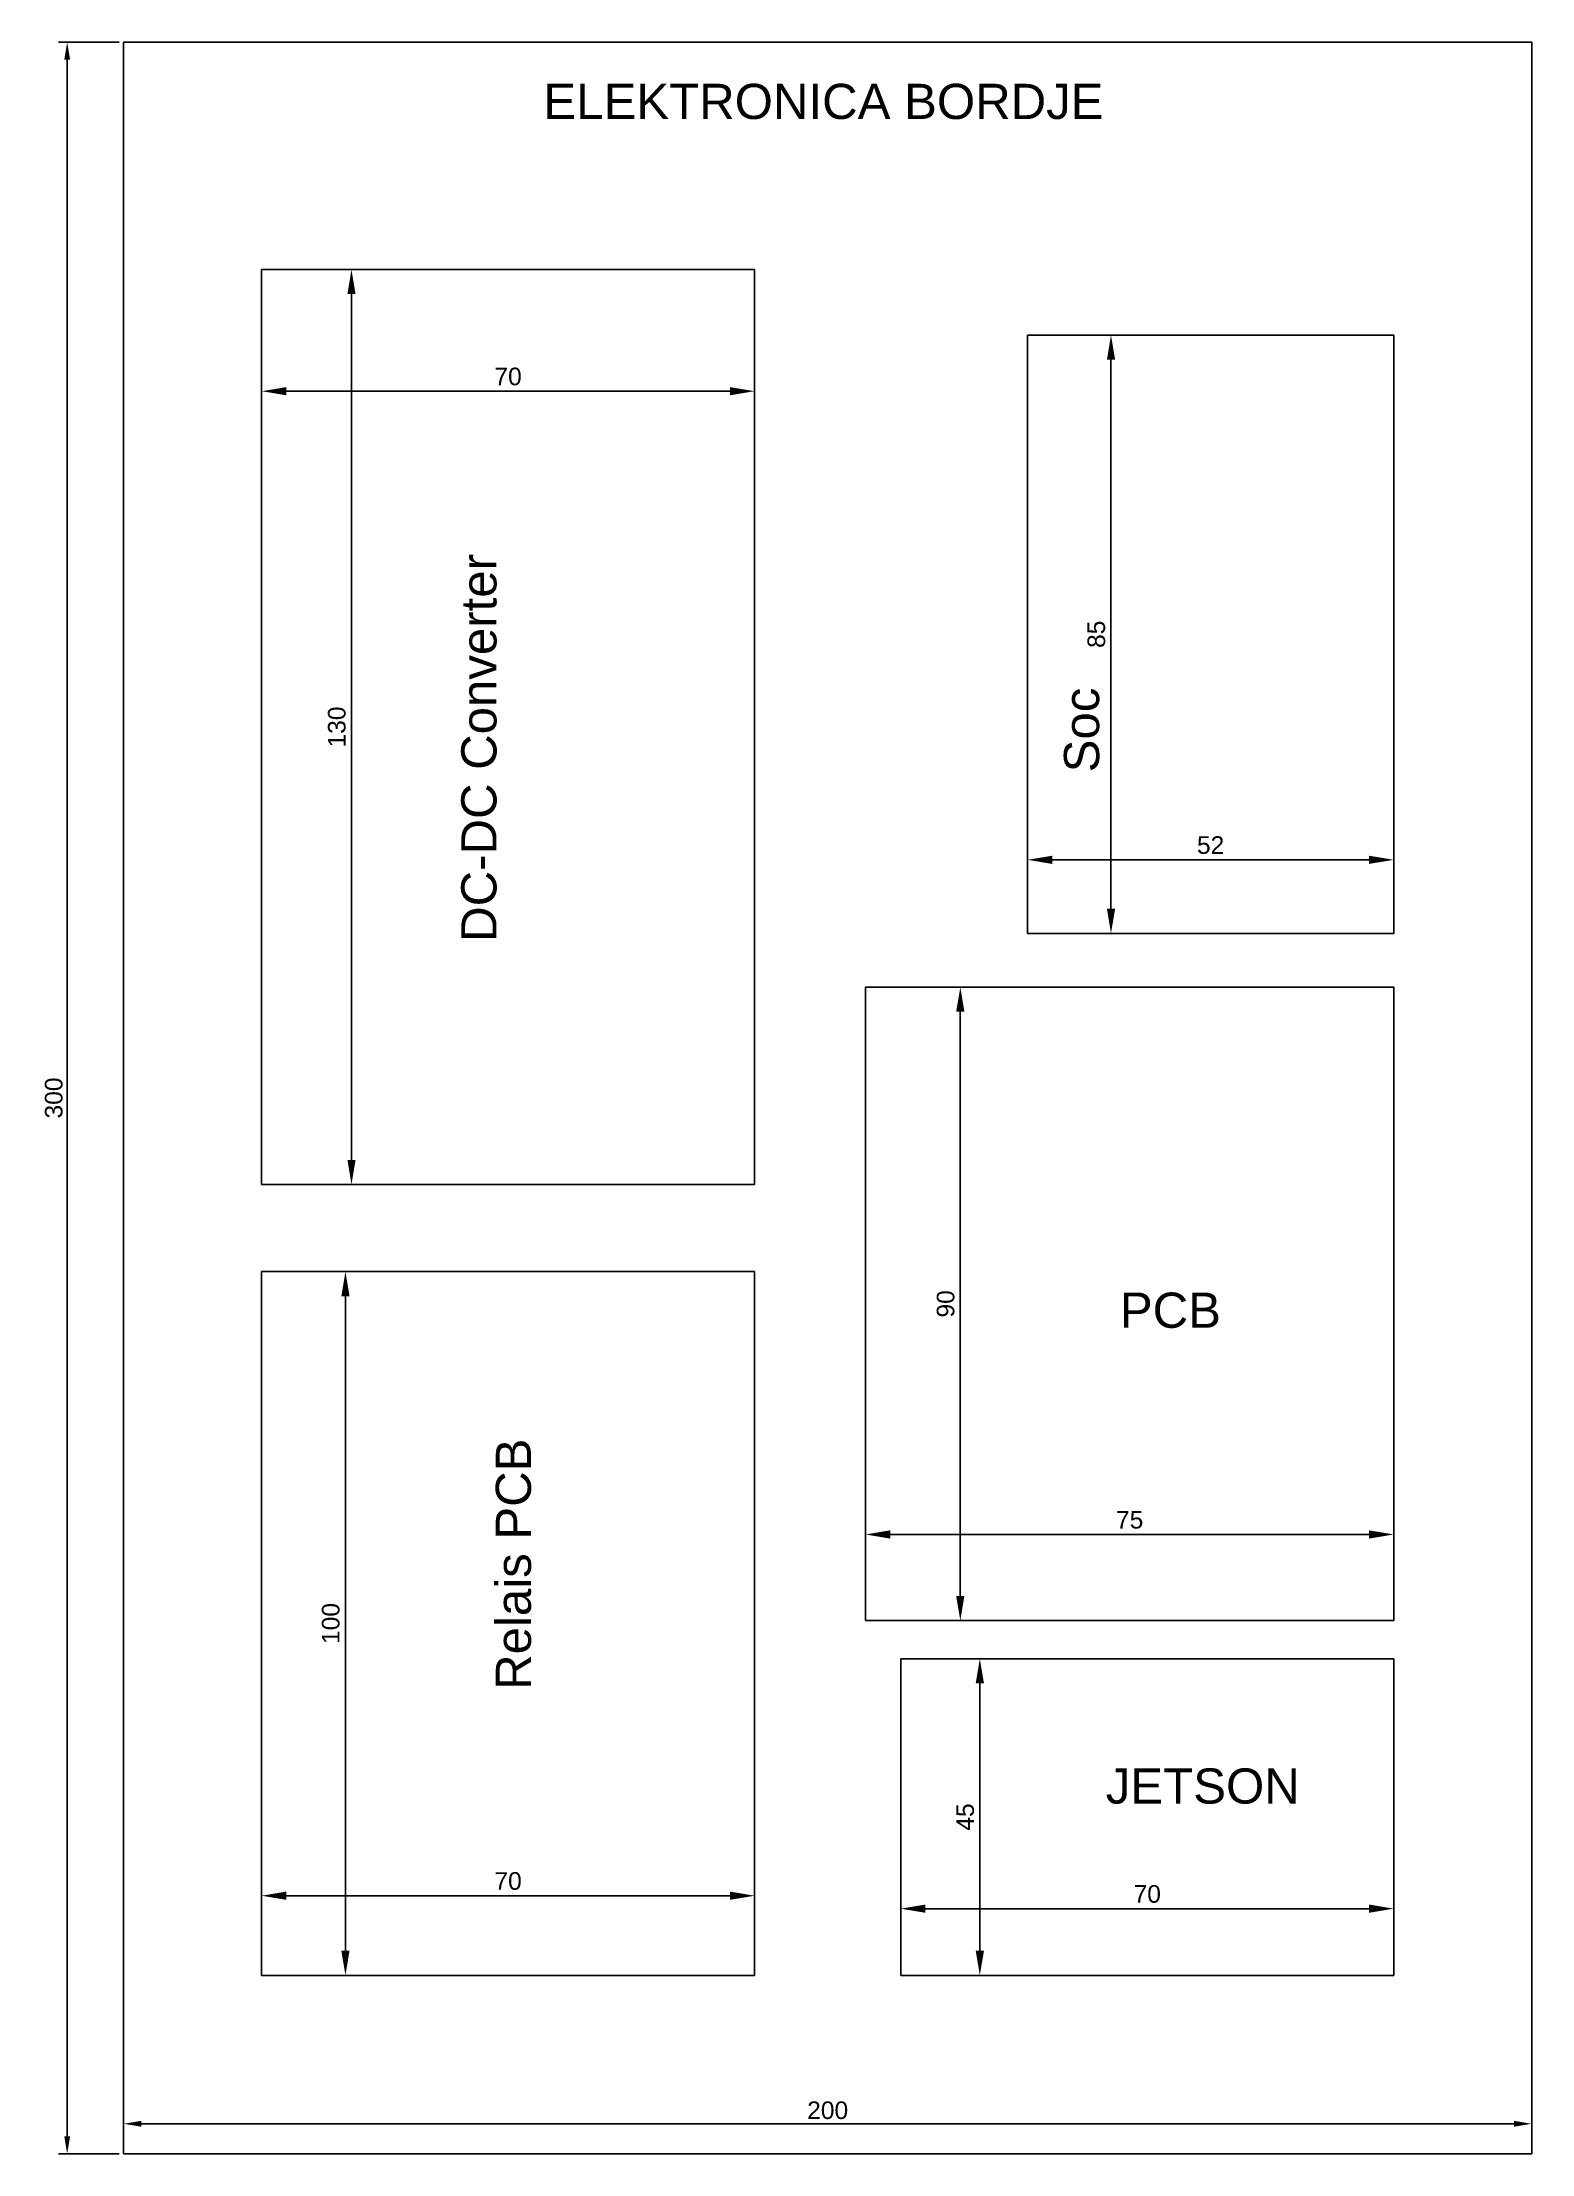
# Model space of a CAD drawing. Header units: millimetres. Extents: x -12 to 200, y 0 to 300.
import ezdxf

# ---------------------------------------------------------------- set-up
doc = ezdxf.new("R2010")
doc.units = ezdxf.units.MM
doc.styles.get("Standard").update_dxf_attribs({"font": 'arial.ttf'})
doc.dimstyles.new('ISO-25', dxfattribs={"dimtxt": 2.5, "dimasz": 2.5, "dimexe": 1.25, "dimexo": 0.625, "dimtad": 1, "dimtxsty": 'Standard', "dimcen": 2.5, "dimadec": 0, "dimazin": 0, "dimtfac": 1, "dimtmove": 0, "dimatfit": 3, "dimfxl": 1, "dimarcsym": 0})

# ---------------------------------------------------------------- blocks, each defined once
blk = doc.blocks.new('*D1')
at = {"color": 0, "lineweight": -2, "transparency": 16777216}
for p, q in [((20.23, 125.34), (32.76, 125.34)), ((31.51, 28.84), (31.51, 121.84)), ((20.23, 25.34), (32.76, 25.34))]:
    blk.add_line(p, q, dxfattribs=at)
at = {"color": 0, "transparency": 16777216}
for points in [[(30.93, 121.84), (32.09, 121.84), (31.51, 125.34)], [(30.93, 28.84), (32.09, 28.84), (31.51, 25.34)]]:
    blk.add_solid(points, dxfattribs=at)
at = {"layer": 'Defpoints', "color": 0, "transparency": 16777216}
for p in [(19.61, 125.34), (31.51, 125.34), (19.61, 25.34)]:
    blk.add_point(p, dxfattribs=at)
at = {"color": 0, "transparency": 16777216, "insert": (29.43, 75.34), "char_height": 2.5, "attachment_point": 5, "rotation": 90}
blk.add_mtext('100', dxfattribs=at)
blk = doc.blocks.new('*D3')
at = {"color": 0, "lineweight": -2, "transparency": 16777216}
for p, q in [((19.61, 25.96), (19.61, 37.91)), ((23.11, 36.66), (86.11, 36.66)), ((89.61, 25.96), (89.61, 37.91))]:
    blk.add_line(p, q, dxfattribs=at)
at = {"color": 0, "transparency": 16777216}
for points in [[(23.11, 37.25), (23.11, 36.08), (19.61, 36.66)], [(86.11, 37.25), (86.11, 36.08), (89.61, 36.66)]]:
    blk.add_solid(points, dxfattribs=at)
at = {"layer": 'Defpoints', "color": 0, "transparency": 16777216}
for p in [(89.61, 36.66), (19.61, 25.34), (89.61, 25.34)]:
    blk.add_point(p, dxfattribs=at)
at = {"color": 0, "transparency": 16777216, "insert": (54.61, 38.74), "char_height": 2.5, "attachment_point": 5}
blk.add_mtext('70', dxfattribs=at)
blk = doc.blocks.new('*D4')
at = {"color": 0, "lineweight": -2, "transparency": 16777216}
for p, q in [((19.61, 138.33), (19.61, 251.67)), ((23.11, 250.42), (86.11, 250.42)), ((89.61, 138.33), (89.61, 251.67))]:
    blk.add_line(p, q, dxfattribs=at)
at = {"color": 0, "transparency": 16777216}
for points in [[(23.11, 251), (23.11, 249.84), (19.61, 250.42)], [(86.11, 251), (86.11, 249.84), (89.61, 250.42)]]:
    blk.add_solid(points, dxfattribs=at)
at = {"layer": 'Defpoints', "color": 0, "transparency": 16777216}
for p in [(89.61, 250.42), (19.61, 137.71), (89.61, 137.71)]:
    blk.add_point(p, dxfattribs=at)
at = {"color": 0, "transparency": 16777216, "insert": (54.61, 252.5), "char_height": 2.5, "attachment_point": 5}
blk.add_mtext('70', dxfattribs=at)
blk = doc.blocks.new('*D5')
at = {"color": 0, "lineweight": -2, "transparency": 16777216}
for p, q in [((20.23, 267.71), (33.62, 267.71)), ((32.37, 264.21), (32.37, 141.21)), ((20.23, 137.71), (33.62, 137.71))]:
    blk.add_line(p, q, dxfattribs=at)
at = {"color": 0, "transparency": 16777216}
for points in [[(31.79, 264.21), (32.95, 264.21), (32.37, 267.71)], [(31.79, 141.21), (32.95, 141.21), (32.37, 137.71)]]:
    blk.add_solid(points, dxfattribs=at)
at = {"layer": 'Defpoints', "color": 0, "transparency": 16777216}
for p in [(19.61, 267.71), (19.61, 137.71), (32.37, 137.71)]:
    blk.add_point(p, dxfattribs=at)
at = {"color": 0, "transparency": 16777216, "insert": (30.29, 202.71), "char_height": 2.5, "attachment_point": 5, "rotation": 90}
blk.add_mtext('130', dxfattribs=at)
blk = doc.blocks.new('*D6')
at = {"color": 0, "lineweight": -2, "transparency": 16777216}
for p, q in [((129.02, 258.38), (141.49, 258.38)), ((140.24, 176.88), (140.24, 254.88)), ((129.02, 173.38), (141.49, 173.38))]:
    blk.add_line(p, q, dxfattribs=at)
at = {"color": 0, "transparency": 16777216}
for points in [[(139.66, 254.88), (140.83, 254.88), (140.24, 258.38)], [(139.66, 176.88), (140.83, 176.88), (140.24, 173.38)]]:
    blk.add_solid(points, dxfattribs=at)
at = {"layer": 'Defpoints', "color": 0, "transparency": 16777216}
for p in [(128.39, 258.38), (140.24, 258.38), (128.39, 173.38)]:
    blk.add_point(p, dxfattribs=at)
at = {"color": 0, "transparency": 16777216, "insert": (138.17, 215.88), "char_height": 2.5, "attachment_point": 5, "rotation": 90}
blk.add_mtext('85', dxfattribs=at)
blk = doc.blocks.new('*D7')
at = {"color": 0, "lineweight": -2, "transparency": 16777216}
for p, q in [((128.39, 174), (128.39, 185.09)), ((131.89, 183.84), (176.89, 183.84)), ((180.39, 174), (180.39, 185.09))]:
    blk.add_line(p, q, dxfattribs=at)
at = {"color": 0, "transparency": 16777216}
for points in [[(131.89, 184.42), (131.89, 183.26), (128.39, 183.84)], [(176.89, 184.42), (176.89, 183.26), (180.39, 183.84)]]:
    blk.add_solid(points, dxfattribs=at)
at = {"layer": 'Defpoints', "color": 0, "transparency": 16777216}
for p in [(180.39, 183.84), (128.39, 173.38), (180.39, 173.38)]:
    blk.add_point(p, dxfattribs=at)
at = {"color": 0, "transparency": 16777216, "insert": (154.39, 185.92), "char_height": 2.5, "attachment_point": 5}
blk.add_mtext('52', dxfattribs=at)
blk = doc.blocks.new('*D8')
at = {"color": 0, "lineweight": -2, "transparency": 16777216}
for p, q in [((106.02, 165.75), (120.09, 165.75)), ((118.84, 162.25), (118.84, 79.25)), ((106.02, 75.75), (120.09, 75.75))]:
    blk.add_line(p, q, dxfattribs=at)
at = {"color": 0, "transparency": 16777216}
for points in [[(118.25, 162.25), (119.42, 162.25), (118.84, 165.75)], [(118.25, 79.25), (119.42, 79.25), (118.84, 75.75)]]:
    blk.add_solid(points, dxfattribs=at)
at = {"layer": 'Defpoints', "color": 0, "transparency": 16777216}
for p in [(105.39, 165.75), (105.39, 75.75), (118.84, 75.75)]:
    blk.add_point(p, dxfattribs=at)
at = {"color": 0, "transparency": 16777216, "insert": (116.76, 120.75), "char_height": 2.5, "attachment_point": 5, "rotation": 90}
blk.add_mtext('90', dxfattribs=at)
blk = doc.blocks.new('*D9')
at = {"color": 0, "lineweight": -2, "transparency": 16777216}
for p, q in [((105.39, 76.38), (105.39, 89.24)), ((108.89, 87.99), (176.89, 87.99)), ((180.39, 76.38), (180.39, 89.24))]:
    blk.add_line(p, q, dxfattribs=at)
at = {"color": 0, "transparency": 16777216}
for points in [[(108.89, 88.57), (108.89, 87.4), (105.39, 87.99)], [(176.89, 88.57), (176.89, 87.4), (180.39, 87.99)]]:
    blk.add_solid(points, dxfattribs=at)
at = {"layer": 'Defpoints', "color": 0, "transparency": 16777216}
for p in [(180.39, 87.99), (105.39, 75.75), (180.39, 75.75)]:
    blk.add_point(p, dxfattribs=at)
at = {"color": 0, "transparency": 16777216, "insert": (142.89, 90.06), "char_height": 2.5, "attachment_point": 5}
blk.add_mtext('75', dxfattribs=at)
blk = doc.blocks.new('*D10')
at = {"color": 0, "lineweight": -2, "transparency": 16777216}
for p, q in [((110.39, 25.96), (110.39, 36.07)), ((180.39, 25.96), (180.39, 36.07)), ((113.89, 34.82), (176.89, 34.82))]:
    blk.add_line(p, q, dxfattribs=at)
at = {"color": 0, "transparency": 16777216}
for points in [[(113.89, 35.41), (113.89, 34.24), (110.39, 34.82)], [(176.89, 35.41), (176.89, 34.24), (180.39, 34.82)]]:
    blk.add_solid(points, dxfattribs=at)
at = {"layer": 'Defpoints', "color": 0, "transparency": 16777216}
for p in [(180.39, 34.82), (110.39, 25.34), (180.39, 25.34)]:
    blk.add_point(p, dxfattribs=at)
at = {"color": 0, "transparency": 16777216, "insert": (145.39, 36.9), "char_height": 2.5, "attachment_point": 5}
blk.add_mtext('70', dxfattribs=at)
blk = doc.blocks.new('*D11')
at = {"color": 0, "lineweight": -2, "transparency": 16777216}
for p, q in [((111.02, 70.34), (122.86, 70.34)), ((121.61, 28.84), (121.61, 66.84)), ((111.02, 25.34), (122.86, 25.34))]:
    blk.add_line(p, q, dxfattribs=at)
at = {"color": 0, "transparency": 16777216}
for points in [[(121.03, 66.84), (122.2, 66.84), (121.61, 70.34)], [(121.03, 28.84), (122.2, 28.84), (121.61, 25.34)]]:
    blk.add_solid(points, dxfattribs=at)
at = {"layer": 'Defpoints', "color": 0, "transparency": 16777216}
for p in [(110.39, 70.34), (121.61, 70.34), (110.39, 25.34)]:
    blk.add_point(p, dxfattribs=at)
at = {"color": 0, "transparency": 16777216, "insert": (119.54, 47.84), "char_height": 2.5, "attachment_point": 5, "rotation": 90}
blk.add_mtext('45', dxfattribs=at)
blk = doc.blocks.new('*D12')
at = {"color": 0, "lineweight": -2, "transparency": 16777216}
for p, q in [((0, 0.62), (0, 5.51)), ((2.5, 4.26), (197.5, 4.26)), ((200, 0.62), (200, 5.51))]:
    blk.add_line(p, q, dxfattribs=at)
at = {"color": 0, "transparency": 16777216}
for points in [[(2.5, 4.68), (2.5, 3.85), (0, 4.26)], [(197.5, 4.68), (197.5, 3.85), (200, 4.26)]]:
    blk.add_solid(points, dxfattribs=at)
at = {"layer": 'Defpoints', "color": 0, "transparency": 16777216}
for p in [(200, 4.26), (0, 0), (200, 0)]:
    blk.add_point(p, dxfattribs=at)
at = {"color": 0, "transparency": 16777216, "insert": (100, 6.17), "char_height": 2.5, "attachment_point": 5}
blk.add_mtext('200', dxfattribs=at)
blk = doc.blocks.new('*D13')
at = {"color": 0, "lineweight": -2, "transparency": 16777216}
for p, q in [((-0.63, 300), (-9.26, 300)), ((-8.01, 2.5), (-8.01, 297.5)), ((-0.63, 0), (-9.26, 0))]:
    blk.add_line(p, q, dxfattribs=at)
at = {"color": 0, "transparency": 16777216}
for points in [[(-8.43, 297.5), (-7.59, 297.5), (-8.01, 300)], [(-8.43, 2.5), (-7.59, 2.5), (-8.01, 0)]]:
    blk.add_solid(points, dxfattribs=at)
at = {"layer": 'Defpoints', "color": 0, "transparency": 16777216}
for p in [(-8.01, 300), (0, 300), (0, 0)]:
    blk.add_point(p, dxfattribs=at)
at = {"color": 0, "transparency": 16777216, "insert": (-9.91, 150), "char_height": 2.5, "attachment_point": 5, "rotation": 90}
blk.add_mtext('300', dxfattribs=at)

msp = doc.modelspace()

# ---------------------------------------------------------------- linework, layer by layer
for points in [[(0, 0), (200, 0), (200, 300), (0, 300)], [(19.606, 137.708), (89.606, 137.708), (89.606, 267.708), (19.606, 267.708)], [(128.394, 173.377), (180.394, 173.377), (180.394, 258.377), (128.394, 258.377)], [(105.394, 75.754), (180.394, 75.754), (180.394, 165.754), (105.394, 165.754)], [(19.606, 25.336), (89.606, 25.336), (89.606, 125.336), (19.606, 125.336)], [(110.394, 25.336), (180.394, 25.336), (180.394, 70.336), (110.394, 70.336)]]:
    msp.add_lwpolyline(points, close=True)

# ---------------------------------------------------------------- texts
at = {"char_height": 5, "attachment_point": 1}
for s, insert in [('ELEKTRONICA BORDJE', (59.628, 294.093)), ('PCB', (141.501, 122.351)), ('JETSON', (139.502, 54.751))]:
    msp.add_mtext_dynamic_manual_height_columns(s, width=149.21164, gutter_width=25, heights=[0], dxfattribs=dict(at, insert=insert))
at = {"char_height": 5, "attachment_point": 1, "rotation": 90}
for s, insert in [('DC-DC Converter', (47.964, 172.183)), ('Soc', (133.561, 196.267)), ('Relais PCB', (52.86, 65.91))]:
    msp.add_mtext_dynamic_manual_height_columns(s, width=149.21164, gutter_width=25, heights=[0], dxfattribs=dict(at, insert=insert))

# ---------------------------------------------------------------- dimensions: what is measured, and where the dimension line sits
dim = msp.add_linear_dim(base=(-8.009, 300), p1=(0, 0), p2=(0, 300), angle=90, dimstyle='ISO-25')
dim.commit()
dim.dimension.update_dxf_attribs({"geometry": '*D13', "text_midpoint": (-9.911, 150)})
for base, p1, p2, picture, middle in [((32.37, 137.708), (19.606, 267.708), (19.606, 137.708), '*D5', (30.292, 202.708)), ((140.244, 258.377), (128.394, 173.377), (128.394, 258.377), '*D6', (138.168, 215.877)), ((118.837, 75.754), (105.394, 165.754), (105.394, 75.754), '*D8', (116.761, 120.754)), ((31.509, 125.336), (19.606, 25.336), (19.606, 125.336), '*D1', (29.433, 75.336)), ((121.612, 70.336), (110.394, 25.336), (110.394, 70.336), '*D11', (119.541, 47.836))]:
    dim = msp.add_linear_dim(base=base, p1=p1, p2=p2, angle=90, dimstyle='ISO-25', override={"dimtxt": 2.5, "dimasz": 3.5, "dimgap": 0.8, "dimdec": 2})
    dim.commit()
    dim.dimension.update_dxf_attribs({"geometry": picture, "text_midpoint": middle})
for base, p1, p2, picture, middle in [((89.606, 250.419), (19.606, 137.708), (89.606, 137.708), '*D4', (54.606, 252.496)), ((180.394, 183.84), (128.394, 173.377), (180.394, 173.377), '*D7', (154.394, 185.917)), ((180.394, 87.987), (105.394, 75.754), (180.394, 75.754), '*D9', (142.894, 90.058)), ((89.606, 36.664), (19.606, 25.336), (89.606, 25.336), '*D3', (54.606, 38.74)), ((180.394, 34.824), (110.394, 25.336), (180.394, 25.336), '*D10', (145.394, 36.901))]:
    dim = msp.add_linear_dim(base=base, p1=p1, p2=p2, dimstyle='ISO-25', override={"dimtxt": 2.5, "dimasz": 3.5, "dimgap": 0.8, "dimdec": 2})
    dim.commit()
    dim.dimension.update_dxf_attribs({"geometry": picture, "text_midpoint": middle})
dim = msp.add_linear_dim(base=(200, 4.265), p1=(0, 0), p2=(200, 0), dimstyle='ISO-25')
dim.commit()
dim.dimension.update_dxf_attribs({"geometry": '*D12', "text_midpoint": (100, 6.166)})

doc.saveas('drawing.dxf')
